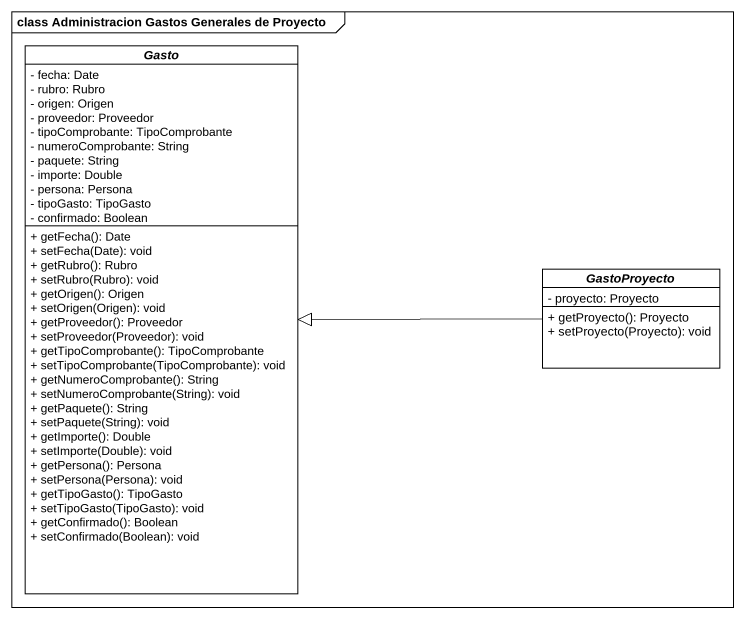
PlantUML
@startuml
mainframe class Administracion Gastos Generales de Proyecto
hide circle
hide empty members
skinparam classAttributeIconSize 0
abstract class Gasto {
  - fecha: Date
  - rubro: Rubro
  - origen: Origen
  - proveedor: Proveedor
  - tipoComprobante: TipoComprobante
  - numeroComprobante: String
  - paquete: String
  - importe: Double
  - persona: Persona
  - tipoGasto: TipoGasto
  - confirmado: Boolean
  + getFecha(): Date
  + setFecha(Date): void
  + getRubro(): Rubro
  + setRubro(Rubro): void
  + getOrigen(): Origen
  + setOrigen(Origen): void
  + getProveedor(): Proveedor
  + setProveedor(Proveedor): void
  + getTipoComprobante(): TipoComprobante
  + setTipoComprobante(TipoComprobante): void
  + getNumeroComprobante(): String
  + setNumeroComprobante(String): void
  + getPaquete(): String
  + setPaquete(String): void
  + getImporte(): Double
  + setImporte(Double): void
  + getPersona(): Persona
  + setPersona(Persona): void
  + getTipoGasto(): TipoGasto
  + setTipoGasto(TipoGasto): void
  + getConfirmado(): Boolean
  + setConfirmado(Boolean): void
}
abstract class GastoProyecto {
  - proyecto: Proyecto
  + getProyecto(): Proyecto
  + setProyecto(Proyecto): void
}
GastoProyecto -left-|> Gasto
@enduml
